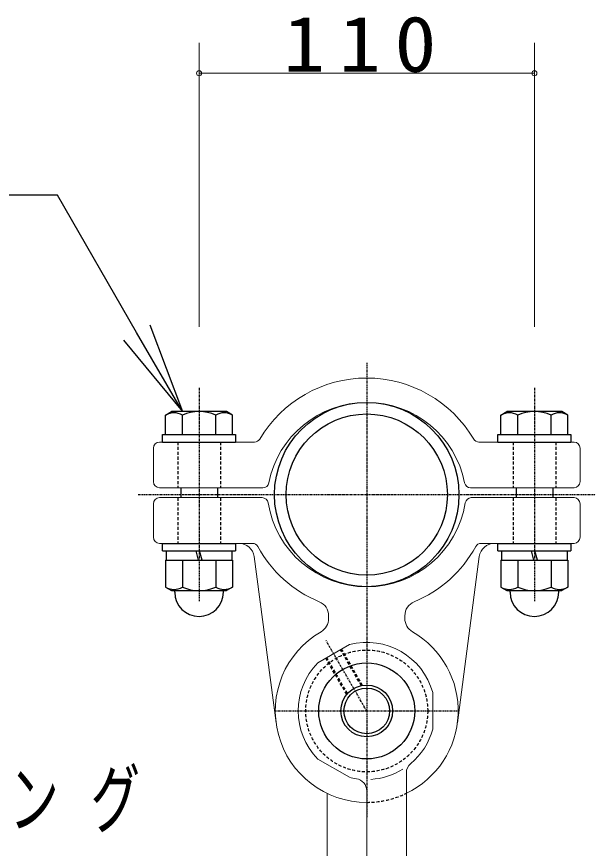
# Model space of a CAD drawing. Units: millimetres at full size; some dimension numbers follow another scale. Extents: x -19543 to 0, y -2740 to 13350.
# Drawn here: x -4690 to -3741, y 5180 to 6544 of the extents above; entities that cross this region are included whole.
import ezdxf

# ---------------------------------------------------------------- set-up
doc = ezdxf.new("R2010")
doc.units = ezdxf.units.MM
doc.linetypes.add('USER2', pattern=[6, 3, -1, 1, -1])
doc.linetypes.add('USER4', pattern=[8, 5, -3])
doc.layers.add('線', color=2, linetype='Continuous', lineweight=25)
doc.layers.add('補助', color=2, linetype='Continuous', lineweight=13)
doc.styles.add('ＭＳ ゴシック', font='')
doc.styles.get('ＭＳ ゴシック').set_extended_font_data('MS Gothic')

# ---------------------------------------------------------------- blocks, each defined once
blk = doc.blocks.new('dimension_origin')
at = {"color": 0, "linetype": 'Continuous', "lineweight": -2}
blk.add_circle((0, 0), 1.25, dxfattribs=at)

msp = doc.modelspace()

# ---------------------------------------------------------------- linework, layer by layer
at = {"layer": '線', "color": 20, "linetype": 'USER2'}
for p, q in [((-4115.676, 5976.386), (-4115.676, 5747.636)), ((-4390.676, 5935.136), (-4390.676, 5585.136)), ((-3840.676, 5935.136), (-3840.676, 5585.136)), ((-4490.676, 5760.136), (-3740.676, 5760.136)), ((-4115.676, 5772.636), (-4115.676, 5230.99)), ((-4115.676, 5405.136), (-4182.39, 5520.687)), ((-4266.971, 5405.136), (-3964.382, 5405.136))]:
    msp.add_line(p, q, dxfattribs=at)
at = {"layer": '線'}
for p, q in [((-4445.525, 5890.7), (-4435.676, 5896.386)), ((-4345.676, 5896.386), (-4435.676, 5896.386)), ((-4335.828, 5890.7), (-4345.676, 5896.386)), ((-3895.525, 5890.7), (-3885.676, 5896.386)), ((-3795.676, 5896.386), (-3885.676, 5896.386)), ((-3785.828, 5890.7), (-3795.676, 5896.386)), ((-4445.525, 5858.886), (-4445.525, 5890.7)), ((-4418.101, 5858.886), (-4418.101, 5890.7)), ((-4363.252, 5858.886), (-4363.252, 5890.7)), ((-4335.828, 5858.886), (-4335.828, 5890.7)), ((-3895.525, 5858.886), (-3895.525, 5890.7)), ((-3868.101, 5858.886), (-3868.101, 5890.7)), ((-3813.252, 5858.886), (-3813.252, 5890.7)), ((-3785.828, 5858.886), (-3785.828, 5890.7)), ((-4450.676, 5858.886), (-4330.676, 5858.886)), ((-4450.676, 5846.386), (-4450.676, 5858.886)), ((-4445.525, 5858.886), (-4335.828, 5858.886)), ((-4330.676, 5858.886), (-4330.676, 5846.386)), ((-3900.676, 5858.886), (-3780.676, 5858.886)), ((-3900.676, 5846.386), (-3900.676, 5858.886)), ((-3895.525, 5858.886), (-3785.828, 5858.886)), ((-3780.676, 5858.886), (-3780.676, 5846.386)), ((-4450.676, 5846.386), (-4330.676, 5846.386)), ((-3900.676, 5846.386), (-3780.676, 5846.386)), ((-4420.676, 5771.386), (-4420.676, 5755.136)), ((-4360.676, 5771.386), (-4360.676, 5755.136)), ((-3870.676, 5771.386), (-3870.676, 5755.136)), ((-3810.676, 5771.386), (-3810.676, 5755.136)), ((-4450.676, 5680.136), (-4330.676, 5680.136)), ((-4450.676, 5667.636), (-4450.676, 5680.136)), ((-4330.676, 5680.136), (-4330.676, 5667.636)), ((-3900.676, 5680.136), (-3780.676, 5680.136)), ((-3900.676, 5667.636), (-3900.676, 5680.136)), ((-3780.676, 5680.136), (-3780.676, 5667.636)), ((-4450.676, 5667.636), (-4330.676, 5667.636)), ((-4444.426, 5667.636), (-4336.926, 5667.636)), ((-4444.426, 5667.636), (-4444.426, 5652.636)), ((-4391.514, 5652.636), (-4395.533, 5667.636)), ((-4385.82, 5652.636), (-4389.839, 5667.636)), ((-4336.926, 5667.636), (-4336.926, 5652.636)), ((-3900.676, 5667.636), (-3780.676, 5667.636)), ((-3894.426, 5667.636), (-3786.926, 5667.636)), ((-3894.426, 5667.636), (-3894.426, 5652.636)), ((-3841.514, 5652.636), (-3845.533, 5667.636)), ((-3835.82, 5652.636), (-3839.839, 5667.636)), ((-3786.926, 5667.636), (-3786.926, 5652.636)), ((-4445.525, 5652.636), (-4335.828, 5652.636)), ((-4445.525, 5652.636), (-4445.525, 5608.322)), ((-4444.426, 5652.636), (-4336.926, 5652.636)), ((-4418.101, 5652.636), (-4418.101, 5608.322)), ((-4363.252, 5652.636), (-4363.252, 5608.322)), ((-4335.828, 5652.636), (-4335.828, 5608.322)), ((-3895.525, 5652.636), (-3785.828, 5652.636)), ((-3895.525, 5652.636), (-3895.525, 5608.322)), ((-3894.426, 5652.636), (-3786.926, 5652.636)), ((-3868.101, 5652.636), (-3868.101, 5608.322)), ((-3813.252, 5652.636), (-3813.252, 5608.322)), ((-3785.828, 5652.636), (-3785.828, 5608.322)), ((-4445.525, 5608.322), (-4435.676, 5602.636)), ((-4435.676, 5602.636), (-4345.676, 5602.636)), ((-4430.676, 5600.136), (-4430.676, 5602.636)), ((-4350.676, 5600.136), (-4350.676, 5602.636)), ((-4335.828, 5608.322), (-4345.676, 5602.636)), ((-3895.525, 5608.322), (-3885.676, 5602.636)), ((-3885.676, 5602.636), (-3795.676, 5602.636)), ((-3880.676, 5600.136), (-3880.676, 5602.636)), ((-3800.676, 5600.136), (-3800.676, 5602.636)), ((-3785.828, 5608.322), (-3795.676, 5602.636))]:
    msp.add_line(p, q, dxfattribs=at)
at = {"layer": '線', "color": 7, "lineweight": 13}
for p, q in [((-4455.676, 5846.386), (-4299.694, 5846.386)), ((-3931.659, 5846.386), (-3775.676, 5846.386)), ((-4465.676, 5836.386), (-4465.676, 5781.386)), ((-3765.676, 5836.386), (-3765.676, 5781.386)), ((-4455.676, 5771.386), (-4286.117, 5771.386)), ((-3945.236, 5771.386), (-3775.676, 5771.386)), ((-4455.676, 5755.136), (-4287.236, 5755.136)), ((-3944.117, 5755.136), (-3775.676, 5755.136)), ((-4465.676, 5745.136), (-4465.676, 5690.136)), ((-3765.676, 5745.136), (-3765.676, 5690.136)), ((-4455.676, 5680.136), (-4303.247, 5680.136)), ((-3928.106, 5680.136), (-3775.676, 5680.136)), ((-4264.393, 5385.557), (-4300.315, 5658.399)), ((-3966.96, 5385.557), (-3931.038, 5658.399)), ((-4178.176, 5561.283), (-4178.176, 5556.691)), ((-4053.176, 5561.283), (-4053.176, 5556.691)), ((-4195.87, 5484.036), (-4143.909, 5514.036)), ((-4007.25, 5435.136), (-4007.25, 5375.136)), ((-4143.909, 5296.236), (-4195.87, 5326.236)), ((-4050.676, 5303.493), (-4050.676, 4905.136)), ((-4180.676, 5269.951), (-4180.676, 4905.136)), ((-4115.676, 5274.154), (-4115.676, 4905.136)), ((-4115.676, 5255.136), (-4115.676, 4905.136))]:
    msp.add_line(p, q, dxfattribs=at)
at = {"layer": '線', "color": 4, "linetype": 'USER4'}
for p, q in [((-4425.676, 5846.386), (-4425.676, 5771.386)), ((-4355.676, 5846.386), (-4355.676, 5771.386)), ((-3875.676, 5846.386), (-3875.676, 5771.386)), ((-3805.676, 5846.386), (-3805.676, 5771.386)), ((-4425.676, 5755.136), (-4425.676, 5680.136)), ((-4355.676, 5755.136), (-4355.676, 5680.136)), ((-3875.676, 5755.136), (-3875.676, 5680.136)), ((-3805.676, 5755.136), (-3805.676, 5680.136)), ((-4124.65, 5446.678), (-4158.631, 5505.536)), ((-4122.569, 5447.074), (-4156.899, 5506.536)), ((-4148.549, 5432.074), (-4182.88, 5491.536)), ((-4147.166, 5433.678), (-4181.148, 5492.536))]:
    msp.add_line(p, q, dxfattribs=at)
at = {"layer": '線'}
for centre, radius in [((-4115.676, 5760.136), 151.25), ((-4115.676, 5760.136), 132.25), ((-4115.676, 5405.136), 78.75), ((-4115.676, 5405.136), 42.5), ((-4115.676, 5405.136), 37.5)]:
    msp.add_circle(centre, radius, dxfattribs=at)
at = {"layer": '線', "color": 4, "linetype": 'USER4'}
msp.add_circle((-4115.676, 5405.136), 100, dxfattribs=at)
at = {"layer": '線', "color": 7, "lineweight": 13}
msp.add_circle((-4115.676, 5405.136), 42.5, dxfattribs=at)
for centre, radius, start, end in [((-4115.676, 5747.636), 203.75, 30.58206, 149.41794), ((-4115.676, 5747.636), 163.75, 11.2006, 168.7994), ((-4455.676, 5836.386), 10, 90, 180), ((-4299.694, 5856.386), 10, 270, 329.41794), ((-3931.659, 5856.386), 10, 210.58206, 270), ((-3775.676, 5836.386), 10, 0, 90), ((-4455.676, 5781.386), 10, 180, 270), ((-4286.117, 5781.386), 10, 270, 348.7994), ((-3945.236, 5781.386), 10, 191.2006, 270), ((-3775.676, 5781.386), 10, 270, 0), ((-4455.676, 5745.136), 10, 90, 180), ((-4287.236, 5745.136), 10, 9.10669, 90), ((-4115.676, 5772.636), 163.75, 189.10669, 350.89331), ((-3944.117, 5745.136), 10, 90, 170.89331), ((-3775.676, 5745.136), 10, 0, 90), ((-4455.676, 5690.136), 10, 180, 270), ((-4325.101, 5655.136), 25, 7.50023, 90), ((-4303.247, 5670.136), 10, 28.65485, 90), ((-3928.106, 5670.136), 10, 90, 151.34515), ((-3906.252, 5655.136), 25, 90, 172.49977), ((-3775.676, 5690.136), 10, 270, 0), ((-4115.676, 5772.636), 203.75, 208.65485, 247.51053), ((-4115.676, 5772.636), 203.75, 292.48947, 331.34515), ((-4203.176, 5561.283), 25, 0, 67.51053), ((-4028.176, 5561.283), 25, 112.48947, 180), ((-4203.176, 5556.691), 25, 300, 0), ((-4028.176, 5556.691), 25, 180, 240), ((-4115.676, 5405.136), 150, 120, 270), ((-4115.676, 5405.136), 150, 295.67929, 60), ((-4115.676, 5405.136), 112.5, 15.46601, 104.53399), ((-4115.676, 5405.136), 112.5, 135.46601, 224.53399), ((-4115.676, 5405.136), 112.5, 309.90447, 344.53399), ((-4115.676, 5405.136), 112.5, 273.41244, 301.90804), ((-4030.676, 5303.493), 20, 129.90447, 180), ((-4115.676, 5405.136), 112.5, 255.46601, 261.3184), ((-4135.676, 5274.154), 20, 0, 81.3184)]:
    msp.add_arc(centre, radius, start, end, dxfattribs=at)
at = {"layer": '線'}
for centre, radius, start, end in [((-4390.676, 5827.407), 68.979, 66.57346, 113.42654), ((-3840.676, 5827.407), 68.979, 66.57346, 113.42654), ((-4431.813, 5866.95), 27.424, 60.00001, 119.99999), ((-4349.54, 5866.95), 27.424, 60.00001, 119.99999), ((-3881.813, 5866.95), 27.424, 60.00001, 119.99999), ((-3799.54, 5866.95), 27.424, 60.00001, 119.99999), ((-4431.813, 5632.072), 27.424, 240.00001, 299.99999), ((-4390.676, 5600.136), 40, 180, 0), ((-4390.676, 5671.615), 68.979, 246.57346, 293.42654), ((-4349.54, 5632.072), 27.424, 240.00001, 299.99999), ((-3881.813, 5632.072), 27.424, 240.00001, 299.99999), ((-3840.676, 5600.136), 40, 180, 0), ((-3840.676, 5671.615), 68.979, 246.57346, 293.42654), ((-3799.54, 5632.072), 27.424, 240.00001, 299.99999)]:
    msp.add_arc(centre, radius, start, end, dxfattribs=at)
at = {"layer": '線', "color": 4, "linetype": 'USER4'}
msp.add_arc((-4115.676, 5405.136), 150, 270, 295.67929, dxfattribs=at)
at = {"layer": '補助'}
for p, q in [((-4390.676, 6035.136), (-4390.676, 6501.386)), ((-3840.676, 6035.136), (-3840.676, 6501.386)), ((-4390.676, 6451.386), (-3840.676, 6451.386))]:
    msp.add_line(p, q, dxfattribs=at)
at = {"layer": '補助', "lineweight": 25}
for p, q in [((-4673.06, 6251.386), (-5415.116, 6251.386)), ((-4623.06, 6251.386), (-4673.06, 6251.386)), ((-4493.101, 6026.29), (-4623.06, 6251.386)), ((-4471.45, 6038.79), (-4418.101, 5896.386)), ((-4418.101, 5896.386), (-4493.101, 6026.29)), ((-4514.751, 6013.79), (-4418.101, 5896.386))]:
    msp.add_line(p, q, dxfattribs=at)

# ---------------------------------------------------------------- block references
at = {"layer": '補助', "xscale": 3.33, "yscale": 3.33}
msp.add_blockref('dimension_origin', (-4390.676, 6451.386), dxfattribs=at)
at = {"layer": '補助', "xscale": 3.33, "yscale": 3.33, "rotation": 180}
msp.add_blockref('dimension_origin', (-3840.676, 6451.386), dxfattribs=at)

# ---------------------------------------------------------------- texts
at = {"layer": '補助', "char_height": 91.64, "style": 'ＭＳ ゴシック'}
for s, insert, attachment_point in [('\\T1.33;\\W1.1;110', (-4115.676, 6452.386), 8), ('\\T1.64;\\W0.65;ベアリング', (-5101.676, 5306.386), 1)]:
    msp.add_mtext(s, dxfattribs=dict(at, insert=insert, attachment_point=attachment_point))

doc.saveas('drawing.dxf')
